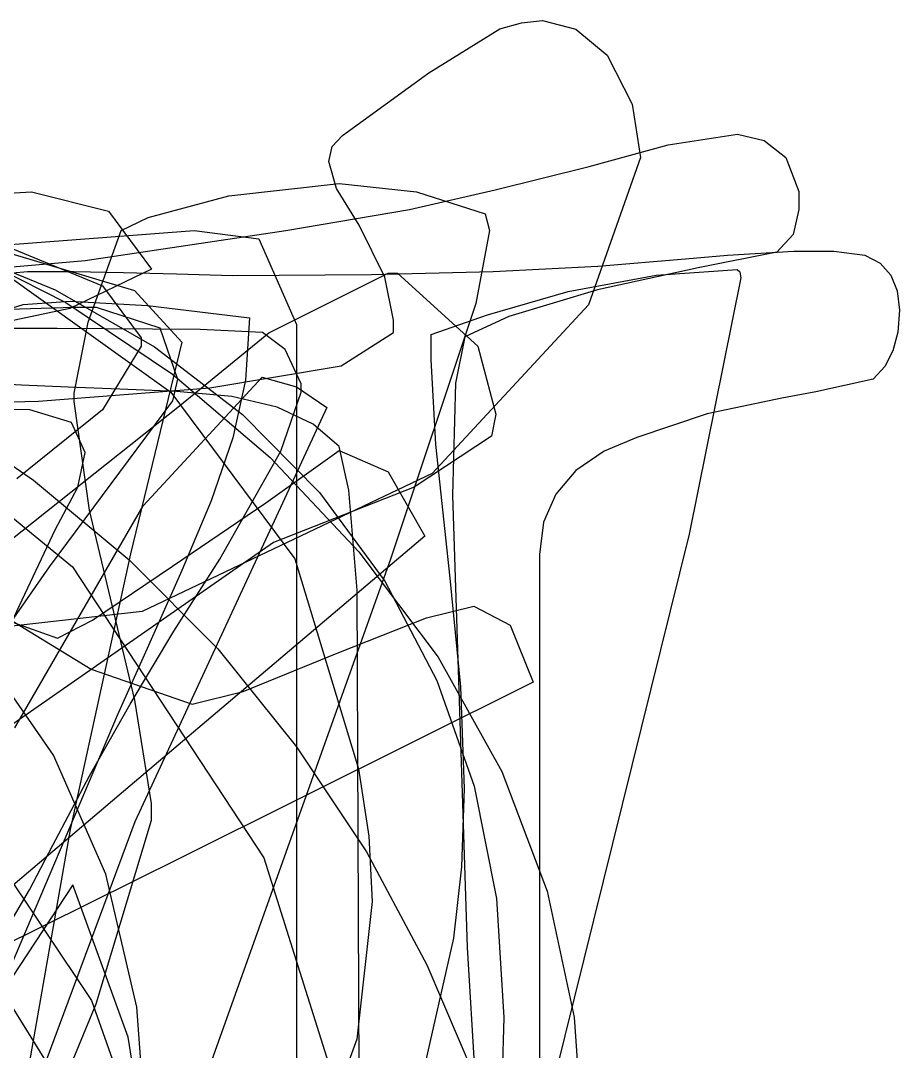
# Model space of a CAD drawing. Extents: x -0.2 to 10.5, y -3.8 to 8.5.
# Drawn here: x 7.784 to 10.107, y 5.745 to 8.467 of the extents above; entities that cross this region are included whole.
import ezdxf

# ---------------------------------------------------------------- set-up
doc = ezdxf.new("R2010")
doc.units = 0
for name, color, linetype in [('7', 7, 'CONTINUOUS'), ('A', 7, 'CONTINUOUS'), ('B', 7, 'CONTINUOUS'), ('C', 7, 'CONTINUOUS'), ('D', 7, 'CONTINUOUS'), ('E', 7, 'CONTINUOUS'), ('F', 7, 'CONTINUOUS'), ('G', 7, 'CONTINUOUS'), ('K', 7, 'CONTINUOUS'), ('M', 7, 'CONTINUOUS'), ('N', 7, 'CONTINUOUS'), ('O', 7, 'CONTINUOUS'), ('P', 7, 'CONTINUOUS'), ('Q', 7, 'CONTINUOUS'), ('R', 7, 'CONTINUOUS'), ('T', 7, 'CONTINUOUS'), ('U', 7, 'CONTINUOUS'), ('V', 7, 'CONTINUOUS'), ('W', 7, 'CONTINUOUS'), ('X', 7, 'CONTINUOUS'), ('Y', 7, 'CONTINUOUS'), ('Z', 7, 'CONTINUOUS')]:
    doc.layers.add(name, color=color, linetype=linetype)

msp = doc.modelspace()

# ---------------------------------------------------------------- linework, layer by layer
at = {"layer": '7', "color": 7}
for p, q in [((7.880644, 7.653896), (7.76214, 7.653896)), ((8.258883, 7.651074), (7.880644, 7.653896)), ((8.42355, 7.64289), (8.258883, 7.651074)), ((8.483485, 7.598101), (8.42355, 7.64289)), ((8.525517, 7.507846), (8.483485, 7.598101)), ((8.471773, 7.330103), (8.525517, 7.485833)), ((8.525517, 7.49684), (8.525517, 7.507846)), ((8.525517, 7.485833), (8.525517, 7.49684)), ((8.310559, 7.044861), (8.471773, 7.330103)), ((8.189298, 6.853994), (8.310559, 7.044861)), ((8.073555, 6.661744), (8.189298, 6.853994)), ((7.966071, 6.47226), (8.073555, 6.661744)), ((7.869619, 6.28969), (7.966071, 6.47226)), ((7.807954, 6.171524), (7.869619, 6.28969)), ((7.667063, 5.932764), (7.807954, 6.171524))]:
    msp.add_line(p, q, dxfattribs=at)
at = {"layer": 'A', "color": 7}
for p, q in [((7.401945, 7.989092), (7.813293, 8.014492)), ((7.813293, 8.014492), (8.016549, 7.963494)), ((8.016549, 7.963494), (8.130242, 7.810558)), ((8.130242, 7.810558), (7.914574, 7.706502)), ((7.914574, 7.706502), (7.609344, 7.642438))]:
    msp.add_line(p, q, dxfattribs=at)
at = {"layer": 'B', "color": 7}
for p, q in [((7.736118, 7.803813), (8.181229, 7.485494)), ((8.181229, 7.485494), (8.509197, 7.045228)), ((8.509197, 7.045228), (8.677322, 6.490548)), ((8.677322, 6.490548), (8.70419, 6.313482)), ((8.70419, 6.313482), (8.713153, 6.140536)), ((8.713153, 6.140536), (8.673185, 5.777429)), ((8.673185, 5.777429), (8.553301, 5.454284))]:
    msp.add_line(p, q, dxfattribs=at)
at = {"layer": 'C', "color": 7}
for p, q in [((8.432188, 7.193168), (8.626507, 7.331655)), ((8.626507, 7.331655), (8.756045, 7.275154)), ((8.756045, 7.275154), (8.852518, 7.10568)), ((8.185511, 7.025754), (8.432188, 7.193168)), ((8.852518, 7.10568), (8.073883, 6.44559)), ((7.974655, 6.883119), (8.185511, 7.025754)), ((7.652865, 6.916873), (7.882325, 6.835565)), ((7.882325, 6.835565), (7.974655, 6.883119)), ((8.073883, 6.44559), (7.295248, 5.7855))]:
    msp.add_line(p, q, dxfattribs=at)
at = {"layer": 'D', "color": 7}
for p, q in [((7.285963, 7.542898), (7.921235, 7.024089)), ((7.921235, 7.024089), (8.426979, 6.255824)), ((8.426979, 6.255824), (8.747368, 5.240896))]:
    msp.add_line(p, q, dxfattribs=at)
at = {"layer": 'E', "color": 7}
for p, q in [((8.108193, 7.185802), (8.422386, 7.524808)), ((8.422386, 7.524808), (8.513337, 7.499972)), ((8.513337, 7.499972), (8.593263, 7.444854)), ((8.593263, 7.444854), (8.086145, 6.350679)), ((7.769196, 6.598752), (8.108193, 7.185802)), ((8.086145, 6.350679), (7.565246, 4.950602))]:
    msp.add_line(p, q, dxfattribs=at)
at = {"layer": 'F', "color": 7}
for p, q in [((7.711319, 7.865845), (8.085452, 7.754226)), ((8.085452, 7.754226), (8.210168, 7.6178)), ((8.210168, 7.6178), (8.074428, 7.059)), ((8.074428, 7.059), (7.915268, 6.330697)), ((7.915268, 6.330697), (7.797442, 5.660278))]:
    msp.add_line(p, q, dxfattribs=at)
at = {"layer": 'G', "color": 7}
for p, q in [((7.51288, 7.033515), (7.971073, 6.754454)), ((8.857151, 6.889497), (8.981869, 6.920514)), ((8.981869, 6.920514), (9.077637, 6.870193)), ((8.620823, 6.796477), (8.857151, 6.889497)), ((9.077637, 6.870193), (9.138965, 6.719317)), ((8.372082, 6.695187), (8.620823, 6.796477)), ((7.971073, 6.754454), (8.237728, 6.661434)), ((9.138965, 6.719317), (8.207411, 6.256304)), ((8.237728, 6.661434), (8.372082, 6.695187)), ((8.207411, 6.256304), (7.275857, 5.793262))]:
    msp.add_line(p, q, dxfattribs=at)
at = {"layer": 'K', "color": 7}
for p, q in [((8.4403, 7.642579), (8.755871, 7.799664)), ((8.755871, 7.799664), (8.780676, 7.799664)), ((8.780676, 7.799664), (8.992893, 7.606737)), ((8.204655, 7.449652), (8.4403, 7.642579)), ((8.992893, 7.606737), (9.039747, 7.42761)), ((7.504612, 6.895678), (8.204655, 7.449652)), ((9.039747, 7.42761), (9.028723, 7.369727)), ((9.028723, 7.369727), (8.824773, 7.234683)), ((8.824773, 7.234683), (8.452703, 7.088605)), ((8.452703, 7.088605), (7.559734, 6.467095))]:
    msp.add_line(p, q, dxfattribs=at)
at = {"layer": 'M', "color": 7}
for p, q in [((9.495182, 8.138331), (9.678462, 8.166581)), ((9.678462, 8.166581), (9.749438, 8.150212)), ((9.749438, 8.150212), (9.80662, 8.105395)), ((9.286416, 8.081152), (9.495182, 8.138331)), ((9.80662, 8.105395), (9.840388, 8.015141)), ((9.038363, 8.019826), (9.286416, 8.081152)), ((8.81237, 7.968151), (9.038363, 8.019826)), ((9.840388, 8.015141), (9.840388, 7.968292)), ((8.485081, 7.912327), (8.81237, 7.968151)), ((9.840388, 7.968292), (9.825913, 7.901462)), ((7.955232, 7.833107), (8.485081, 7.912327)), ((9.825913, 7.901462), (9.782511, 7.85529)), ((9.782511, 7.85529), (9.574421, 7.813944)), ((7.762991, 7.816456), (7.955232, 7.833107)), ((9.574421, 7.813944), (9.308466, 7.756089)), ((9.308466, 7.756089), (9.074883, 7.68511)), ((9.074883, 7.68511), (8.958445, 7.632052)), ((8.958445, 7.632052), (8.933635, 7.509398)), ((8.933635, 7.509398), (8.925371, 7.213122)), ((7.809159, 7.438871), (7.548015, 7.441693)), ((7.918707, 7.405117), (7.809159, 7.438871)), ((7.955231, 7.325869), (7.918707, 7.405117)), ((7.935244, 7.234909), (7.955231, 7.325869)), ((7.875304, 7.121936), (7.935244, 7.234909)), ((8.925371, 7.213122), (8.964639, 6.019068)), ((7.643789, 6.631349), (7.875304, 7.121936)), ((7.922155, 6.184732), (7.678926, 5.815416)), ((8.06822, 5.78234), (7.922155, 6.184732)), ((8.964639, 6.019068), (9.082467, 4.040887)), ((8.170201, 5.159475), (8.06822, 5.78234))]:
    msp.add_line(p, q, dxfattribs=at)
at = {"layer": 'N', "color": 7}
for p, q in [((9.541501, 7.837566), (9.65226, 7.847162)), ((9.65226, 7.847162), (9.827278, 7.858169)), ((9.827278, 7.858169), (9.891536, 7.858169)), ((9.891536, 7.858169), (9.93339, 7.858169)), ((9.93339, 7.858169), (10.015563, 7.847726)), ((10.015563, 7.847726), (10.055351, 7.826278)), ((9.032981, 7.804546), (9.309633, 7.818375)), ((9.309633, 7.818375), (9.541501, 7.837566)), ((10.055351, 7.826278), (10.083772, 7.794753)), ((7.691757, 7.794104), (7.802352, 7.804546)), ((7.802352, 7.804546), (7.925171, 7.804546)), ((7.925171, 7.804546), (8.056605, 7.801724)), ((8.056605, 7.801724), (8.196654, 7.798338)), ((8.196654, 7.798338), (8.345319, 7.79354)), ((8.345319, 7.79354), (8.711543, 7.796362)), ((8.711543, 7.796362), (9.032981, 7.804546)), ((10.083772, 7.794753), (10.100827, 7.753267)), ((10.100827, 7.753267), (10.106516, 7.701761)), ((10.106516, 7.701761), (10.102204, 7.643877)), ((10.102204, 7.643877), (10.089284, 7.594263)), ((10.089284, 7.594263), (10.067753, 7.552917)), ((10.067753, 7.552917), (10.037612, 7.519841)), ((10.037612, 7.519841), (9.885327, 7.486764)), ((7.787189, 7.504093), (7.678324, 7.509737)), ((7.909838, 7.49873), (7.787189, 7.504093)), ((8.04627, 7.493086), (7.909838, 7.49873)), ((8.196485, 7.487724), (8.04627, 7.493086)), ((8.342214, 7.474459), (8.196485, 7.487724)), ((9.885327, 7.486764), (9.79627, 7.470113)), ((8.462451, 7.445701), (8.342214, 7.474459)), ((9.79627, 7.470113), (9.598858, 7.42826)), ((8.557195, 7.401448), (8.462451, 7.445701)), ((9.598858, 7.42826), (9.412817, 7.366255)), ((8.626449, 7.341674), (8.557195, 7.401448)), ((9.412817, 7.366255), (9.326518, 7.329566)), ((8.652111, 7.22695), (8.626449, 7.341674)), ((9.326518, 7.329566), (9.251752, 7.2784)), ((9.251752, 7.2784), (9.19835, 7.215887)), ((8.673992, 6.962706), (8.652111, 7.22695)), ((9.19835, 7.215887), (9.166311, 7.141973)), ((9.166311, 7.141973), (9.155635, 7.056714)), ((9.155635, 7.056714), (9.155635, 5.245299)), ((8.690699, 2.87991), (8.673992, 6.962706))]:
    msp.add_line(p, q, dxfattribs=at)
at = {"layer": 'O', "color": 7}
for p, q in [((7.547672, 7.438391), (7.8188, 7.253225)), ((7.8188, 7.253225), (8.071326, 7.042885)), ((8.071326, 7.042885), (8.305251, 6.807427)), ((8.305251, 6.807427), (8.513676, 6.549391)), ((8.513676, 6.549391), (8.697987, 6.271374)), ((8.697987, 6.271374), (8.858185, 5.973376)), ((8.858185, 5.973376), (8.994271, 5.655396))]:
    msp.add_line(p, q, dxfattribs=at)
at = {"layer": 'P', "color": 7}
for p, q in [((7.610203, 7.870897), (7.904244, 7.722589)), ((7.904244, 7.722589), (8.185878, 7.532766)), ((8.185878, 7.532766), (8.443742, 7.31331)), ((8.443742, 7.31331), (8.677837, 7.064221)), ((8.677837, 7.064221), (8.888164, 6.785527)), ((8.888164, 6.785527), (9.055764, 6.484226)), ((9.055764, 6.484226), (9.17548, 6.16746)), ((9.17548, 6.16746), (9.247311, 5.835172)), ((9.247311, 5.835172), (9.271257, 5.487417))]:
    msp.add_line(p, q, dxfattribs=at)
at = {"layer": 'Q', "color": 7}
for p, q in [((7.435017, 6.681189), (7.971768, 5.87917)), ((7.99106, 5.496082), (7.49634, 6.288449)), ((7.971768, 5.87917), (8.308003, 4.92763))]:
    msp.add_line(p, q, dxfattribs=at)
at = {"layer": 'R', "color": 7}
for p, q in [((7.588119, 7.873663), (7.876132, 7.755524)), ((7.876132, 7.755524), (8.1383, 7.605128)), ((8.1383, 7.605128), (8.370843, 7.426848)), ((8.370843, 7.426848), (8.573761, 7.220657)), ((8.573761, 7.220657), (8.747052, 6.986582)), ((8.747052, 6.986582), (8.884508, 6.724397)), ((7.871443, 6.527152), (7.678521, 6.804661)), ((8.884508, 6.724397), (8.982692, 6.444997)), ((8.009246, 6.212785), (7.871443, 6.527152)), ((8.982692, 6.444997), (9.041604, 6.148382)), ((8.091928, 5.861559), (8.009246, 6.212785)), ((9.041604, 6.148382), (9.061244, 5.834522)), ((8.119493, 5.473476), (8.091928, 5.861559)), ((9.061244, 5.834522), (9.054177, 5.602508))]:
    msp.add_line(p, q, dxfattribs=at)
at = {"layer": 'T', "color": 7}
for p, q in [((9.107957, 8.461052), (9.163772, 8.466696)), ((9.163772, 8.466696), (9.251962, 8.443836)), ((8.862666, 8.328915), (9.050774, 8.444683)), ((9.050774, 8.444683), (9.107957, 8.461052)), ((9.251962, 8.443836), (9.33465, 8.375623)), ((9.33465, 8.375623), (9.400789, 8.246083)), ((8.634606, 8.163561), (8.862666, 8.328915)), ((9.400789, 8.246083), (9.422842, 8.105536)), ((8.60773, 8.133928), (8.634606, 8.163561)), ((8.598777, 8.094643), (8.60773, 8.133928)), ((8.618753, 8.023664), (8.598777, 8.094643)), ((9.422842, 8.105536), (9.285032, 7.716239)), ((8.678702, 7.926523), (8.618753, 8.023664)), ((8.74691, 7.789419), (8.678702, 7.926523)), ((8.769651, 7.67574), (8.74691, 7.789419)), ((9.285032, 7.716239), (8.871626, 7.270441)), ((8.769645, 7.656549), (8.769651, 7.67574)), ((8.769651, 7.64272), (8.769645, 7.656549)), ((8.631842, 7.555203), (8.769651, 7.64272)), ((8.284581, 7.496642), (8.631842, 7.555203)), ((7.831891, 7.461505), (8.284581, 7.496642)), ((7.267589, 7.449652), (7.831891, 7.461505)), ((8.871626, 7.270441), (8.105432, 6.906628)), ((8.105432, 6.906628), (7.030567, 6.785386))]:
    msp.add_line(p, q, dxfattribs=at)
at = {"layer": 'U', "color": 7}
for p, q in [((7.667219, 7.868554), (8.243239, 7.912638)), ((8.243239, 7.912638), (8.414115, 7.890624)), ((8.414115, 7.890624), (8.513335, 7.664621)), ((8.513335, 7.664621), (8.513335, 6.479513)), ((8.513335, 6.479513), (8.513335, 3.059206))]:
    msp.add_line(p, q, dxfattribs=at)
at = {"layer": 'V', "color": 7}
for p, q in [((8.334191, 8.003598), (8.626335, 8.036674)), ((8.626335, 8.036674), (8.830285, 8.014661)), ((8.12128, 7.946391), (8.334191, 8.003598)), ((8.830285, 8.014661), (9.012186, 7.956805)), ((9.012186, 7.956805), (9.02321, 7.912694)), ((8.050315, 7.912638), (8.12128, 7.946391)), ((7.962806, 7.670096), (8.050315, 7.912638)), ((9.02321, 7.912694), (8.987381, 7.719767)), ((8.987381, 7.719767), (8.761383, 7.044522)), ((7.926292, 7.4827), (7.962806, 7.670096)), ((7.926288, 7.471694), (7.926292, 7.4827)), ((7.926292, 7.460687), (7.926288, 7.471694)), ((7.966251, 7.174062), (7.926292, 7.460687)), ((8.086144, 6.672468), (7.966251, 7.174062)), ((8.761383, 7.044522), (8.141265, 5.30544)), ((8.130242, 6.399616), (8.086144, 6.672468)), ((8.130242, 6.355505), (8.130242, 6.399616)), ((7.98417, 5.870449), (8.130242, 6.355505)), ((7.350272, 4.346336), (7.98417, 5.870449))]:
    msp.add_line(p, q, dxfattribs=at)
at = {"layer": 'W', "color": 7}
for p, q in [((9.230933, 7.75115), (9.464033, 7.794669)), ((9.464033, 7.794669), (9.678117, 7.809062)), ((9.687617, 7.787049), (9.551434, 7.110139)), ((9.678117, 7.809062), (9.685246, 7.8037)), ((9.685246, 7.8037), (9.687617, 7.787049)), ((9.01804, 7.689654), (9.230933, 7.75115)), ((8.869382, 7.637866), (9.01804, 7.689654)), ((8.869357, 7.610293), (8.869363, 7.637951)), ((8.869365, 7.5716), (8.869357, 7.610293)), ((8.881842, 7.347121), (8.869365, 7.5716)), ((8.919312, 6.994202), (8.881842, 7.347121)), ((9.551434, 7.110139), (9.142909, 5.466222)), ((8.947849, 6.70752), (8.919312, 6.994202)), ((8.957372, 6.438817), (8.947849, 6.70752)), ((8.950231, 6.232286), (8.957372, 6.438817)), ((8.92883, 6.043734), (8.950231, 6.232286)), ((8.774214, 5.364002), (8.92883, 6.043734))]:
    msp.add_line(p, q, dxfattribs=at)
at = {"layer": 'X', "color": 7}
for p, q in [((7.672733, 7.901603), (8.000706, 7.766559)), ((8.000706, 7.766559), (8.102681, 7.62875)), ((8.102681, 7.62875), (8.102681, 7.606737)), ((8.102681, 7.606737), (8.000706, 7.438617)), ((8.000706, 7.438617), (7.774708, 7.256725))]:
    msp.add_line(p, q, dxfattribs=at)
at = {"layer": 'Y', "color": 7}
for p, q in [((7.711476, 7.692617), (7.791404, 7.717453)), ((7.791404, 7.717453), (7.91544, 7.725637)), ((7.91544, 7.725637), (8.119401, 7.71463)), ((8.119401, 7.71463), (8.389519, 7.681582)), ((8.389519, 7.681582), (8.37849, 7.516877)), ((8.37849, 7.516877), (8.345418, 7.364618)), ((8.345418, 7.364618), (8.288221, 7.198559)), ((8.288221, 7.198559), (8.21036, 7.014606)), ((8.21036, 7.014606), (8.122156, 6.816853)), ((8.122156, 6.816853), (8.039471, 6.63149)), ((8.039471, 6.63149), (7.69011, 5.810195))]:
    msp.add_line(p, q, dxfattribs=at)
at = {"layer": 'Z', "color": 7}
for p, q in [((7.2042, 7.688356), (7.926292, 7.710369)), ((7.926292, 7.710369), (7.98417, 7.710369)), ((7.98417, 7.710369), (8.152291, 7.655251)), ((8.152291, 7.655251), (8.199144, 7.520208)), ((8.199144, 7.520208), (8.185363, 7.462324)), ((8.185363, 7.462324), (7.860146, 7.024089)), ((7.860146, 7.024089), (7.284126, 6.200028))]:
    msp.add_line(p, q, dxfattribs=at)

doc.saveas('drawing.dxf')
